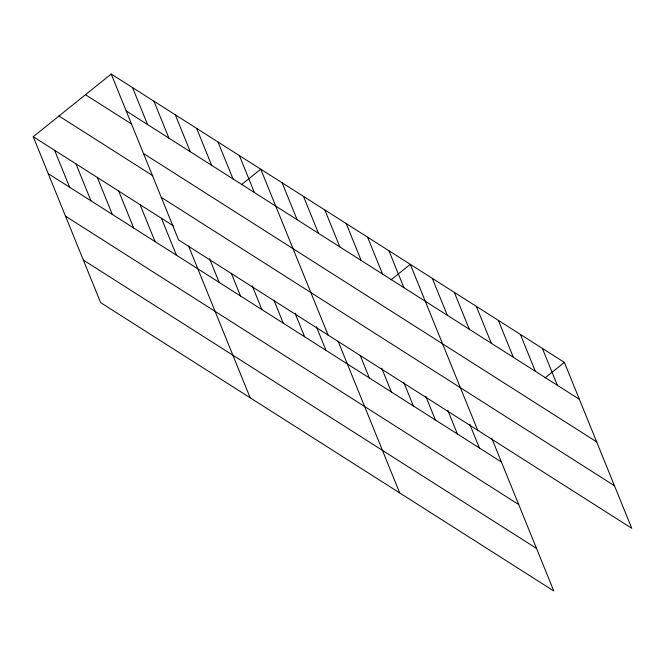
<?xml version="1.0" encoding="UTF-8"?>
<svg xmlns="http://www.w3.org/2000/svg" width="665" height="665" viewBox="0 0 665 665"><rect width="100%" height="100%" fill="white"/><g stroke="black" fill="none" stroke-linecap="round" stroke-linejoin="round"><path stroke-width="1" d="M491.809 438.326L553.795 590.977L100.623 302.617L33.25 136.707L111.205 74.023L564.377 362.383L631.75 528.293L178.569 239.932L111.205 74.023M241.462 184.695L260.755 169.184L328.119 335.094M391.003 279.857L410.297 264.338L477.67 430.247M545.084 377.903L564.377 362.383M126.2 110.955L579.381 399.316M85.477 94.704L131.628 124.072M143.482 153.515L596.663 441.876M58.977 116.018L152.975 175.834M161.287 197.372L614.468 485.733M33.25 136.707L173.399 225.884M48.246 173.64L501.427 462M65.527 216.2L518.708 504.56M83.333 260.057L536.514 548.417M542.366 348.377L557.37 385.309M520.354 334.37L535.358 371.303M498.343 320.364L513.347 357.296M476.331 306.357L491.335 343.29M454.32 292.351L469.324 329.283M432.308 278.344L447.312 315.276M469.798 424.32L479.415 447.994M388.934 250.747L403.929 287.679M447.786 410.313L457.404 433.987M367.57 237.156L382.566 274.088M425.775 396.307L435.392 419.981M346.207 223.556L361.203 260.489M403.763 382.3L413.381 405.974M324.844 209.965L339.84 246.898M381.752 368.294L391.369 391.968M303.481 196.366L318.477 233.299M360.131 355.235L369.358 377.961M282.118 182.775L297.114 219.708M338.119 341.228L399.715 492.931M316.365 326.69L325.983 350.364M239.392 155.585L254.387 192.518M295.002 313.099L304.62 336.773M218.02 141.994L233.024 178.927M274.022 300.447L283.248 323.173M196.657 128.395L211.653 165.327M252.276 285.908L261.885 309.582M175.294 114.804L190.29 151.736M231.295 273.257L240.522 295.983M153.931 101.213L168.927 138.145M209.55 258.718L219.159 282.392M132.568 87.614L147.564 124.546M188.569 246.067L250.165 397.778M161.437 218.27L176.433 255.202M140.074 204.679L155.07 241.611M118.703 191.079L133.707 228.012M97.339 177.489L112.335 214.421M75.976 163.898L90.972 200.83M54.613 150.298L69.609 187.231"/></g></svg>
